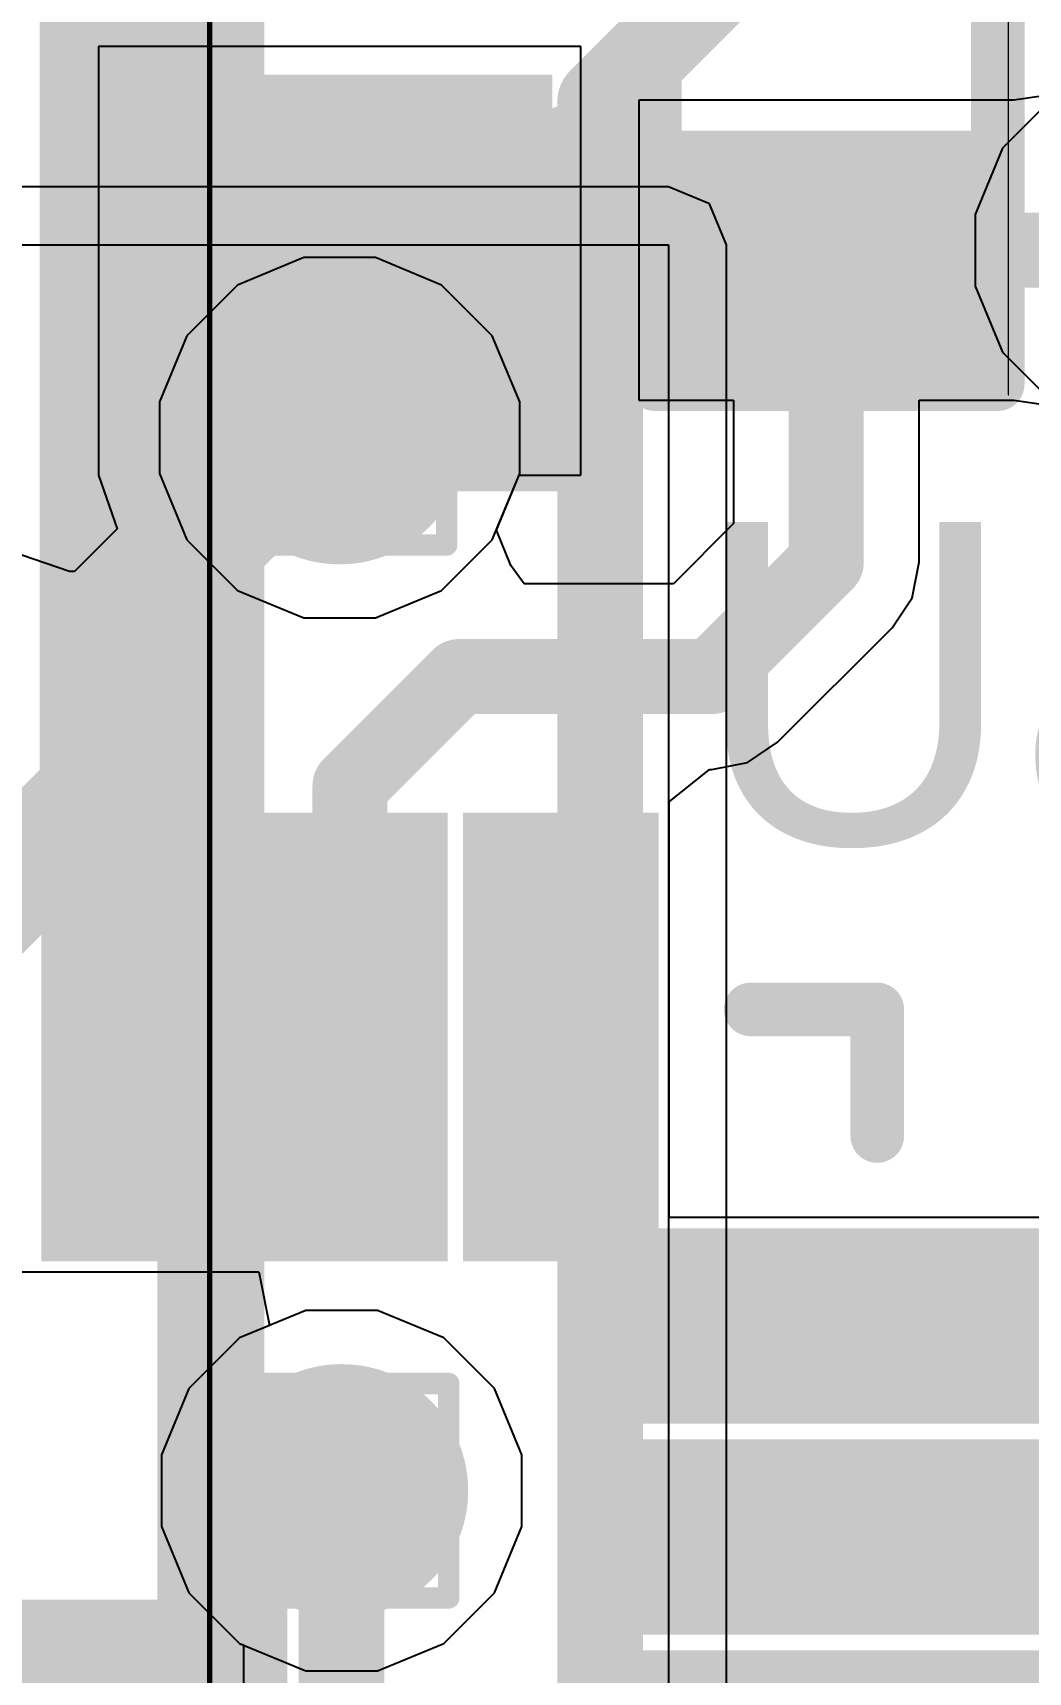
# Model space of a CAD drawing. Header units: inches. Extents: x -11 to 5433, y -4 to 5447.
# Drawn here: x 29.178 to 31.538, y 16.492 to 20.378 of the extents above; entities that cross this region are included whole.
import ezdxf

# ---------------------------------------------------------------- set-up
doc = ezdxf.new("R2010")
doc.units = ezdxf.units.IN
for name, color, linetype in [('Bottom Layer', 5, 'Continuous'), ('Drill Drawing', 1, 'Continuous'), ('Ground', 16, 'Continuous'), ('Mechanical 4', 56, 'Continuous'), ('Power', 76, 'Continuous'), ('Top Layer', 1, 'Continuous'), ('Top Overlay', 2, 'Continuous'), ('Top Paste', 8, 'Continuous'), ('Top Solder', 216, 'Continuous'), ('Via Holes', 16, 'Continuous')]:
    doc.layers.add(name, color=color, linetype=linetype)
doc.styles.add('Arial', font='', dxfattribs={"height": 0.2})
doc.styles.get('Arial').set_extended_font_data('Arial')

# ---------------------------------------------------------------- blocks, each defined once
blk = doc.blocks.new('R___0402_5')
at = {"layer": 'Top Layer'}
for points in [[(-0.6985, -0.3175), (-0.6985, 0.3175), (-0.2413, 0.3175), (-0.2413, -0.3175)], [(0.2413, -0.3175), (0.2413, 0.3175), (0.6985, 0.3175), (0.6985, -0.3175)]]:
    blk.add_hatch(color=1, dxfattribs=at).paths.add_polyline_path(points)
at = {"layer": 'Top Paste'}
for points in [[(-0.6985, -0.3175), (-0.6985, 0.3175), (-0.2413, 0.3175), (-0.2413, -0.3175)], [(0.2413, -0.3175), (0.2413, 0.3175), (0.6985, 0.3175), (0.6985, -0.3175)]]:
    blk.add_hatch(color=8, dxfattribs=at).paths.add_polyline_path(points)
at = {"layer": 'Top Solder'}
for points in [[(-0.7535, -0.3725), (-0.7535, 0.3725), (-0.1863, 0.3725), (-0.1863, -0.3725)], [(0.1863, -0.3725), (0.1863, 0.3725), (0.7535, 0.3725), (0.7535, -0.3725)]]:
    blk.add_hatch(color=216, dxfattribs=at).paths.add_polyline_path(points)
at = {"layer": 'Top Overlay'}
for points in [[(-0.7874, 0.4064, 0.127, 0.127, 0), (-0.7874, -0.4064, 0.127, 0.127, 0)], [(-0.7874, 0.4064, 0.127, 0.127, 0), (0.7874, 0.4064, 0.127, 0.127, 0)], [(0.7874, 0.4064, 0.127, 0.127, 0), (0.7874, -0.4064, 0.127, 0.127, 0)], [(-0.7874, -0.4064, 0.127, 0.127, 0), (0.7874, -0.4064, 0.127, 0.127, 0)], [(-0.8128, -0.4318, 0.00323, 0.00323, 0), (0.8128, -0.4318, 0.00323, 0.00323, 0)]]:
    blk.add_lwpolyline(points, format="xyseb", dxfattribs=at)
for points in [[(-0.8191, 0.4064, 0.0635, 0.0635, 1), (-0.7556, 0.4064, 0.0635, 0.0635, 1)], [(-0.8191, 0.4064, 0.0635, 0.0635, 1), (-0.7556, 0.4064, 0.0635, 0.0635, 1)], [(0.7556, 0.4064, 0.0635, 0.0635, 1), (0.8191, 0.4064, 0.0635, 0.0635, 1)], [(0.7556, 0.4064, 0.0635, 0.0635, 1), (0.8191, 0.4064, 0.0635, 0.0635, 1)], [(-0.8191, -0.4064, 0.0635, 0.0635, 1), (-0.7556, -0.4064, 0.0635, 0.0635, 1)], [(-0.8191, -0.4064, 0.0635, 0.0635, 1), (-0.7556, -0.4064, 0.0635, 0.0635, 1)], [(0.7556, -0.4064, 0.0635, 0.0635, 1), (0.8191, -0.4064, 0.0635, 0.0635, 1)], [(0.7556, -0.4064, 0.0635, 0.0635, 1), (0.8191, -0.4064, 0.0635, 0.0635, 1)], [(-0.8136, -0.4318, 0.00161, 0.00161, 1), (-0.812, -0.4318, 0.00161, 0.00161, 1)], [(0.812, -0.4318, 0.00161, 0.00161, 1), (0.8136, -0.4318, 0.00161, 0.00161, 1)]]:
    blk.add_lwpolyline(points, format="xyseb", close=True, dxfattribs=at)
blk = doc.blocks.new('64_VQFN__9_9__45')
at = {"layer": 'Top Layer'}
for points in [[(2.62, 4.865), (2.88, 4.865), (2.88, 4.005), (2.62, 4.005)], [(3.12, 4.865), (3.38, 4.865), (3.38, 4.005), (3.12, 4.005)], [(3.62, 4.865), (3.88, 4.865), (3.88, 4.005), (3.62, 4.005)], [(4.005, 3.88), (4.865, 3.88), (4.865, 3.62), (4.005, 3.62)], [(4.005, 3.38), (4.865, 3.38), (4.865, 3.12), (4.005, 3.12)], [(-3, 3), (3, 3), (3, -3), (-3, -3)]]:
    blk.add_hatch(color=1, dxfattribs=at).paths.add_polyline_path(points)
at = {"layer": 'Top Paste'}
for points in [[(2.62, 4.865), (2.88, 4.865), (2.88, 4.005), (2.62, 4.005)], [(3.12, 4.865), (3.38, 4.865), (3.38, 4.005), (3.12, 4.005)], [(3.62, 4.865), (3.88, 4.865), (3.88, 4.005), (3.62, 4.005)], [(4.005, 3.88), (4.865, 3.88), (4.865, 3.62), (4.005, 3.62)], [(4.005, 3.38), (4.865, 3.38), (4.865, 3.12), (4.005, 3.12)]]:
    blk.add_hatch(color=8, dxfattribs=at).paths.add_polyline_path(points)
at = {"layer": 'Top Solder'}
for points in [[(2.5184, 4.9666), (2.9816, 4.9666), (2.9816, 3.9034), (2.5184, 3.9034)], [(3.0184, 4.9666), (3.4816, 4.9666), (3.4816, 3.9034), (3.0184, 3.9034)], [(3.5184, 4.9666), (3.9816, 4.9666), (3.9816, 3.9034), (3.5184, 3.9034)], [(3.9034, 3.9816), (4.9666, 3.9816), (4.9666, 3.5184), (3.9034, 3.5184)], [(3.9034, 3.4816), (4.9666, 3.4816), (4.9666, 3.0184), (3.9034, 3.0184)], [(-3.1016, 3.1016), (3.1016, 3.1016), (3.1016, -3.1016), (-3.1016, -3.1016)], [(3.9034, 2.9816), (4.9666, 2.9816), (4.9666, 2.5184), (3.9034, 2.5184)]]:
    blk.add_hatch(color=216, dxfattribs=at).paths.add_polyline_path(points)
at = {"layer": 'Top Overlay'}
for points in [[(4.2, 4.5, 0.127, 0.127, 0), (4.5, 4.5, 0.127, 0.127, 0)], [(4.5, 4.2, 0.127, 0.127, 0), (4.5, 4.5, 0.127, 0.127, 0)]]:
    blk.add_lwpolyline(points, format="xyseb", dxfattribs=at)
for points in [[(4.1682, 4.5, 0.0635, 0.0635, 1), (4.2317, 4.5, 0.0635, 0.0635, 1)], [(4.4683, 4.5, 0.0635, 0.0635, 1), (4.5318, 4.5, 0.0635, 0.0635, 1)], [(4.4683, 4.5, 0.0635, 0.0635, 1), (4.5318, 4.5, 0.0635, 0.0635, 1)], [(4.4683, 4.2, 0.0635, 0.0635, 1), (4.5318, 4.2, 0.0635, 0.0635, 1)]]:
    blk.add_lwpolyline(points, format="xyseb", close=True, dxfattribs=at)
blk = doc.blocks.new('C___0603_180')
at = {"layer": 'Top Layer'}
for points in [[(-0.381, 0.4445), (-0.381, -0.4445), (-1.143, -0.4445), (-1.143, 0.4445)], [(1.143, 0.4445), (1.143, -0.4445), (0.381, -0.4445), (0.381, 0.4445)]]:
    blk.add_hatch(color=1, dxfattribs=at).paths.add_polyline_path(points)
at = {"layer": 'Top Paste'}
for points in [[(-0.381, 0.4445), (-0.381, -0.4445), (-1.143, -0.4445), (-1.143, 0.4445)], [(1.143, 0.4445), (1.143, -0.4445), (0.381, -0.4445), (0.381, 0.4445)]]:
    blk.add_hatch(color=8, dxfattribs=at).paths.add_polyline_path(points)
at = {"layer": 'Top Solder'}
for points in [[(-0.321, 0.5045), (-0.321, -0.5045), (-1.203, -0.5045), (-1.203, 0.5045)], [(1.203, 0.5045), (1.203, -0.5045), (0.321, -0.5045), (0.321, 0.5045)]]:
    blk.add_hatch(color=216, dxfattribs=at).paths.add_polyline_path(points)
at = {"layer": 'Top Overlay'}
for points in [[(-0.4572, 0.5334, 0.127, 0.127, 0), (-1.2446, 0.5334, 0.127, 0.127, 0)], [(-1.2446, -0.5334, 0.127, 0.127, 0), (-1.2446, 0.5334, 0.127, 0.127, 0)], [(1.2446, 0.5334, 0.127, 0.127, 0), (0.4572, 0.5334, 0.127, 0.127, 0)], [(1.2446, -0.5334, 0.127, 0.127, 0), (1.2446, 0.5334, 0.127, 0.127, 0)], [(-0.4572, -0.5334, 0.127, 0.127, 0), (-1.2446, -0.5334, 0.127, 0.127, 0)], [(1.2446, -0.5334, 0.127, 0.127, 0), (0.4572, -0.5334, 0.127, 0.127, 0)]]:
    blk.add_lwpolyline(points, format="xyseb", dxfattribs=at)
for points in [[(-1.2764, 0.5334, 0.0635, 0.0635, 1), (-1.2128, 0.5334, 0.0635, 0.0635, 1)], [(-1.2764, 0.5334, 0.0635, 0.0635, 1), (-1.2128, 0.5334, 0.0635, 0.0635, 1)], [(-0.4889, 0.5334, 0.0635, 0.0635, 1), (-0.4254, 0.5334, 0.0635, 0.0635, 1)], [(0.4254, 0.5334, 0.0635, 0.0635, 1), (0.4889, 0.5334, 0.0635, 0.0635, 1)], [(1.2128, 0.5334, 0.0635, 0.0635, 1), (1.2764, 0.5334, 0.0635, 0.0635, 1)], [(1.2128, 0.5334, 0.0635, 0.0635, 1), (1.2764, 0.5334, 0.0635, 0.0635, 1)], [(-1.2764, -0.5334, 0.0635, 0.0635, 1), (-1.2128, -0.5334, 0.0635, 0.0635, 1)], [(-1.2764, -0.5334, 0.0635, 0.0635, 1), (-1.2128, -0.5334, 0.0635, 0.0635, 1)], [(-0.4889, -0.5334, 0.0635, 0.0635, 1), (-0.4254, -0.5334, 0.0635, 0.0635, 1)], [(0.4254, -0.5334, 0.0635, 0.0635, 1), (0.4889, -0.5334, 0.0635, 0.0635, 1)], [(1.2128, -0.5334, 0.0635, 0.0635, 1), (1.2764, -0.5334, 0.0635, 0.0635, 1)], [(1.2128, -0.5334, 0.0635, 0.0635, 1), (1.2764, -0.5334, 0.0635, 0.0635, 1)]]:
    blk.add_lwpolyline(points, format="xyseb", close=True, dxfattribs=at)

msp = doc.modelspace()

# ---------------------------------------------------------------- hatches: boundary and pattern name
at = {"layer": 'Bottom Layer'}
h = msp.add_hatch(color=5, dxfattribs=at)
edge = h.paths.add_edge_path()
edge.add_arc((29.9051, 19.4178), 0.3, 0, 360)
h = msp.add_hatch(color=5, dxfattribs=at)
edge = h.paths.add_edge_path()
edge.add_arc((29.9099, 16.9226), 0.3, 0, 360)
at = {"layer": 'Ground'}
h = msp.add_hatch(color=16, dxfattribs=at)
edge = h.paths.add_edge_path()
edge.add_arc((29.9051, 19.4178), 0.3, 0, 360)
h = msp.add_hatch(color=16, dxfattribs=at)
edge = h.paths.add_edge_path()
edge.add_arc((29.9099, 16.9226), 0.3, 0, 360)
at = {"layer": 'Power'}
h = msp.add_hatch(color=76, dxfattribs=at)
edge = h.paths.add_edge_path()
edge.add_arc((29.9051, 19.4178), 0.3, 0, 360)
h = msp.add_hatch(color=76, dxfattribs=at)
edge = h.paths.add_edge_path()
edge.add_arc((29.9099, 16.9226), 0.3, 0, 360)
at = {"layer": 'Top Layer'}
h = msp.add_hatch(color=1, dxfattribs=at)
edge = h.paths.add_edge_path()
edge.add_arc((29.9051, 19.4178), 0.3, 0, 360)
h = msp.add_hatch(color=1, dxfattribs=at)
edge = h.paths.add_edge_path()
edge.add_arc((29.9099, 16.9226), 0.3, 0, 360)
at = {"layer": 'Via Holes'}
h = msp.add_hatch(color=7, dxfattribs=at)
edge = h.paths.add_edge_path()
edge.add_arc((29.9051, 19.4178), 0.15, 0, 360)
h = msp.add_hatch(color=7, dxfattribs=at)
edge = h.paths.add_edge_path()
edge.add_arc((29.9099, 16.9226), 0.15, 0, 360)

# ---------------------------------------------------------------- linework, layer by layer
at = {"layer": 'Bottom Layer'}
for points in [[(29.3339, 18.573, 0.2794, 0.2794, 0), (29.3339, 27.0721, 0.2794, 0.2794, 0)], [(30.5229, 20.2153, 0.2032, 0.2032, 0), (31.6992, 21.3915, 0.2032, 0.2032, 0)], [(30.5229, 14.8553, 0.2032, 0.2032, 0), (30.5229, 20.2153, 0.2032, 0.2032, 0)], [(28.4082, 17.6473, 0.2794, 0.2794, 0), (29.3339, 18.573, 0.2794, 0.2794, 0)], [(29.9099, 15.8173, 0.2032, 0.2032, 0), (29.9099, 16.9226, 0.2032, 0.2032, 0)]]:
    msp.add_lwpolyline(points, format="xyseb", dxfattribs=at)
for points in [[(30.4721, 20.2153, 0.1016, 0.1016, 1), (30.5737, 20.2153, 0.1016, 0.1016, 1)], [(30.4721, 20.2153, 0.1016, 0.1016, 1), (30.5737, 20.2153, 0.1016, 0.1016, 1)], [(29.2641, 18.573, 0.1397, 0.1397, 1), (29.4038, 18.573, 0.1397, 0.1397, 1)], [(29.2641, 18.573, 0.1397, 0.1397, 1), (29.4038, 18.573, 0.1397, 0.1397, 1)], [(29.8591, 16.9226, 0.1016, 0.1016, 1), (29.9607, 16.9226, 0.1016, 0.1016, 1)]]:
    msp.add_lwpolyline(points, format="xyseb", close=True, dxfattribs=at)
at = {"layer": 'Drill Drawing'}
for points in [[(29.6511, 19.6718, 0.0508, 0.0508, 0), (30.1591, 19.6718, 0.0508, 0.0508, 0)], [(29.6511, 19.1638, 0.0508, 0.0508, 0), (29.6511, 19.6718, 0.0508, 0.0508, 0)], [(30.1591, 19.1638, 0.0508, 0.0508, 0), (30.1591, 19.6718, 0.0508, 0.0508, 0)], [(29.7527, 19.5702, 0.0508, 0.0508, 0), (30.0575, 19.5702, 0.0508, 0.0508, 0)], [(29.7527, 19.2654, 0.0508, 0.0508, 0), (29.7527, 19.5702, 0.0508, 0.0508, 0)], [(30.0575, 19.2654, 0.0508, 0.0508, 0), (30.0575, 19.5702, 0.0508, 0.0508, 0)], [(29.7527, 19.2654, 0.0508, 0.0508, 0), (30.0575, 19.2654, 0.0508, 0.0508, 0)], [(29.6511, 19.1638, 0.0508, 0.0508, 0), (30.1591, 19.1638, 0.0508, 0.0508, 0)], [(29.6559, 17.1766, 0.0508, 0.0508, 0), (30.1639, 17.1766, 0.0508, 0.0508, 0)], [(29.6559, 16.6686, 0.0508, 0.0508, 0), (29.6559, 17.1766, 0.0508, 0.0508, 0)], [(30.1639, 16.6686, 0.0508, 0.0508, 0), (30.1639, 17.1766, 0.0508, 0.0508, 0)], [(29.7575, 17.075, 0.0508, 0.0508, 0), (30.0623, 17.075, 0.0508, 0.0508, 0)], [(29.7575, 16.7702, 0.0508, 0.0508, 0), (29.7575, 17.075, 0.0508, 0.0508, 0)], [(30.0623, 16.7702, 0.0508, 0.0508, 0), (30.0623, 17.075, 0.0508, 0.0508, 0)], [(29.7575, 16.7702, 0.0508, 0.0508, 0), (30.0623, 16.7702, 0.0508, 0.0508, 0)], [(29.6559, 16.6686, 0.0508, 0.0508, 0), (30.1639, 16.6686, 0.0508, 0.0508, 0)]]:
    msp.add_lwpolyline(points, format="xyseb", dxfattribs=at)
for points in [[(29.6384, 19.6718, 0.0254, 0.0254, 1), (29.6638, 19.6718, 0.0254, 0.0254, 1)], [(29.6384, 19.6718, 0.0254, 0.0254, 1), (29.6638, 19.6718, 0.0254, 0.0254, 1)], [(30.1464, 19.6718, 0.0254, 0.0254, 1), (30.1718, 19.6718, 0.0254, 0.0254, 1)], [(30.1464, 19.6718, 0.0254, 0.0254, 1), (30.1718, 19.6718, 0.0254, 0.0254, 1)], [(29.74, 19.5702, 0.0254, 0.0254, 1), (29.7654, 19.5702, 0.0254, 0.0254, 1)], [(29.74, 19.5702, 0.0254, 0.0254, 1), (29.7654, 19.5702, 0.0254, 0.0254, 1)], [(30.0448, 19.5702, 0.0254, 0.0254, 1), (30.0702, 19.5702, 0.0254, 0.0254, 1)], [(30.0448, 19.5702, 0.0254, 0.0254, 1), (30.0702, 19.5702, 0.0254, 0.0254, 1)], [(29.74, 19.2654, 0.0254, 0.0254, 1), (29.7654, 19.2654, 0.0254, 0.0254, 1)], [(29.74, 19.2654, 0.0254, 0.0254, 1), (29.7654, 19.2654, 0.0254, 0.0254, 1)], [(30.0448, 19.2654, 0.0254, 0.0254, 1), (30.0702, 19.2654, 0.0254, 0.0254, 1)], [(30.0448, 19.2654, 0.0254, 0.0254, 1), (30.0702, 19.2654, 0.0254, 0.0254, 1)], [(29.6384, 19.1638, 0.0254, 0.0254, 1), (29.6638, 19.1638, 0.0254, 0.0254, 1)], [(29.6384, 19.1638, 0.0254, 0.0254, 1), (29.6638, 19.1638, 0.0254, 0.0254, 1)], [(30.1464, 19.1638, 0.0254, 0.0254, 1), (30.1718, 19.1638, 0.0254, 0.0254, 1)], [(30.1464, 19.1638, 0.0254, 0.0254, 1), (30.1718, 19.1638, 0.0254, 0.0254, 1)], [(29.6432, 17.1766, 0.0254, 0.0254, 1), (29.6686, 17.1766, 0.0254, 0.0254, 1)], [(29.6432, 17.1766, 0.0254, 0.0254, 1), (29.6686, 17.1766, 0.0254, 0.0254, 1)], [(30.1512, 17.1766, 0.0254, 0.0254, 1), (30.1766, 17.1766, 0.0254, 0.0254, 1)], [(30.1512, 17.1766, 0.0254, 0.0254, 1), (30.1766, 17.1766, 0.0254, 0.0254, 1)], [(29.7448, 17.075, 0.0254, 0.0254, 1), (29.7702, 17.075, 0.0254, 0.0254, 1)], [(29.7448, 17.075, 0.0254, 0.0254, 1), (29.7702, 17.075, 0.0254, 0.0254, 1)], [(30.0496, 17.075, 0.0254, 0.0254, 1), (30.075, 17.075, 0.0254, 0.0254, 1)], [(30.0496, 17.075, 0.0254, 0.0254, 1), (30.075, 17.075, 0.0254, 0.0254, 1)], [(29.7448, 16.7702, 0.0254, 0.0254, 1), (29.7702, 16.7702, 0.0254, 0.0254, 1)], [(29.7448, 16.7702, 0.0254, 0.0254, 1), (29.7702, 16.7702, 0.0254, 0.0254, 1)], [(30.0496, 16.7702, 0.0254, 0.0254, 1), (30.075, 16.7702, 0.0254, 0.0254, 1)], [(30.0496, 16.7702, 0.0254, 0.0254, 1), (30.075, 16.7702, 0.0254, 0.0254, 1)], [(29.6432, 16.6686, 0.0254, 0.0254, 1), (29.6686, 16.6686, 0.0254, 0.0254, 1)], [(29.6432, 16.6686, 0.0254, 0.0254, 1), (29.6686, 16.6686, 0.0254, 0.0254, 1)], [(30.1512, 16.6686, 0.0254, 0.0254, 1), (30.1766, 16.6686, 0.0254, 0.0254, 1)], [(30.1512, 16.6686, 0.0254, 0.0254, 1), (30.1766, 16.6686, 0.0254, 0.0254, 1)]]:
    msp.add_lwpolyline(points, format="xyseb", close=True, dxfattribs=at)
at = {"layer": 'Ground'}
for p, q in [((31.5968, 20.2242), (31.4767, 20.1041)), ((31.4767, 20.1041), (31.4117, 19.9472)), ((31.4117, 19.9472), (31.4117, 19.7773)), ((29.8202, 19.8448), (29.6633, 19.7797)), ((29.9901, 19.8448), (29.8202, 19.8448)), ((30.147, 19.7797), (29.9901, 19.8448)), ((29.6633, 19.7797), (29.5431, 19.6596)), ((30.2671, 19.6596), (30.147, 19.7797)), ((31.4117, 19.7773), (31.4767, 19.6204)), ((29.5431, 19.6596), (29.4781, 19.5027)), ((30.3321, 19.5027), (30.2671, 19.6596)), ((31.4767, 19.6204), (31.5968, 19.5003)), ((29.4781, 19.5027), (29.4781, 19.3328)), ((30.3321, 19.3328), (30.3321, 19.5027)), ((29.4781, 19.3328), (29.5431, 19.1759)), ((30.2671, 19.1759), (30.3321, 19.3328)), ((29.5431, 19.1759), (29.6633, 19.0558)), ((30.147, 19.0558), (30.2671, 19.1759)), ((29.6633, 19.0558), (29.8202, 18.9908)), ((29.9901, 18.9908), (30.147, 19.0558)), ((29.8202, 18.9908), (29.9901, 18.9908)), ((29.825, 17.3496), (29.6681, 17.2846)), ((29.9949, 17.3496), (29.825, 17.3496)), ((30.1518, 17.2846), (29.9949, 17.3496)), ((29.6681, 17.2846), (29.5479, 17.1645)), ((30.2719, 17.1645), (30.1518, 17.2846)), ((29.5479, 17.1645), (29.4829, 17.0076)), ((30.3369, 17.0076), (30.2719, 17.1645)), ((29.4829, 17.0076), (29.4829, 16.8377)), ((30.3369, 16.8377), (30.3369, 17.0076)), ((29.4829, 16.8377), (29.5479, 16.6808)), ((30.2719, 16.6808), (30.3369, 16.8377)), ((29.5479, 16.6808), (29.6681, 16.5606)), ((30.1518, 16.5606), (30.2719, 16.6808)), ((29.6681, 16.5606), (29.825, 16.4956)), ((29.9949, 16.4956), (30.1518, 16.5606)), ((29.825, 16.4956), (29.9949, 16.4956))]:
    msp.add_line(p, q, dxfattribs=at)
at = {"layer": 'Mechanical 4'}
for points in [[(29.6, 12.55, 0.254, 0.254, 0), (29.6, 27.45, 0.254, 0.254, 0)], [(29.5972, 12.545, 0.0127, 0.0127, 0), (29.5972, 27.445, 0.0127, 0.0127, 0)]]:
    msp.add_lwpolyline(points, format="xyseb", dxfattribs=at)
at = {"layer": 'Power'}
for p, q in [((31.5968, 20.2242), (31.4767, 20.1041)), ((31.4767, 20.1041), (31.4117, 19.9472)), ((30.6846, 20.0124), (28.8767, 20.0124)), ((30.7818, 19.9722), (30.6846, 20.0124)), ((30.8221, 19.875), (30.7818, 19.9722)), ((31.4117, 19.9472), (31.4117, 19.7773)), ((28.8767, 19.875), (30.6846, 19.875)), ((30.6846, 19.875), (30.6846, 7.401)), ((30.8221, 7.401), (30.8221, 19.875)), ((31.4117, 19.7773), (31.4767, 19.6204)), ((31.4767, 19.6204), (31.5968, 19.5003)), ((29.825, 17.3496), (29.6681, 17.2846)), ((29.9949, 17.3496), (29.825, 17.3496)), ((30.1518, 17.2846), (29.9949, 17.3496)), ((29.6681, 17.2846), (29.5479, 17.1645)), ((30.2719, 17.1645), (30.1518, 17.2846)), ((29.5479, 17.1645), (29.4829, 17.0076)), ((30.3369, 17.0076), (30.2719, 17.1645)), ((29.4829, 17.0076), (29.4829, 16.8377)), ((30.3369, 16.8377), (30.3369, 17.0076)), ((29.4829, 16.8377), (29.5479, 16.6808)), ((30.2719, 16.6808), (30.3369, 16.8377)), ((29.5479, 16.6808), (29.6681, 16.5606)), ((30.1518, 16.5606), (30.2719, 16.6808)), ((29.6681, 16.5606), (29.825, 16.4956)), ((29.9949, 16.4956), (30.1518, 16.5606)), ((29.825, 16.4956), (29.9949, 16.4956))]:
    msp.add_line(p, q, dxfattribs=at)
at = {"layer": 'Top Layer'}
for p, q in [((30.4766, 20.3449), (29.3336, 20.3449)), ((29.3336, 20.3449), (29.3336, 19.3289)), ((30.4766, 19.3289), (30.4766, 20.3449)), ((31.5034, 20.2179), (30.6144, 20.2179)), ((30.6144, 20.2179), (30.6144, 19.5067)), ((31.6232, 20.2352), (31.5034, 20.2179)), ((31.5034, 20.2179), (31.5034, 20.2179)), ((31.5034, 20.2179), (31.5034, 20.2179)), ((30.6144, 19.5067), (30.8388, 19.5067)), ((30.8388, 19.5067), (30.8388, 19.2143)), ((31.279, 19.1231), (31.279, 19.5067)), ((31.279, 19.5067), (31.5034, 19.5067)), ((31.5034, 19.5067), (31.5034, 19.5067)), ((31.5034, 19.5067), (31.6232, 19.4893)), ((29.3336, 19.3289), (29.3336, 19.3289)), ((29.3336, 19.3289), (29.3779, 19.2019)), ((30.2767, 19.199), (30.3305, 19.3289)), ((30.3305, 19.3289), (30.4766, 19.3289)), ((29.3779, 19.2019), (29.2768, 19.1007)), ((30.3113, 19.1153), (30.2767, 19.199)), ((30.8388, 19.2143), (30.6966, 19.072)), ((29.2648, 19.1011), (29.1498, 19.1406)), ((30.3429, 19.072), (30.3113, 19.1153)), ((31.2623, 19.0388), (31.279, 19.1231)), ((29.2768, 19.1007), (29.2648, 19.1011)), ((30.6966, 19.072), (30.3429, 19.072)), ((31.2146, 18.9674), (31.2623, 19.0388)), ((30.9434, 18.6963), (31.2146, 18.9674)), ((30.872, 18.6485), (30.9434, 18.6963)), ((30.7877, 18.6318), (30.872, 18.6485)), ((30.6866, 18.5551), (30.7819, 18.6318)), ((30.7819, 18.6318), (30.7877, 18.6318)), ((30.6866, 17.5701), (30.6866, 18.5551)), ((31.6716, 17.5701), (30.6866, 17.5701)), ((29.0359, 17.4411), (29.7139, 17.4411)), ((29.7139, 17.4411), (29.7391, 17.3141)), ((29.7391, 17.3141), (29.6681, 17.2846)), ((29.6681, 17.2846), (29.5479, 17.1645)), ((29.5479, 17.1645), (29.4829, 17.0076)), ((29.4829, 17.0076), (29.4829, 16.8377)), ((29.4829, 16.8377), (29.5479, 16.6808)), ((29.5479, 16.6808), (29.6681, 16.5606)), ((29.6681, 16.5606), (29.6769, 16.557)), ((29.6769, 16.557), (29.6769, 15.5815))]:
    msp.add_line(p, q, dxfattribs=at)
for points in [[(31.0589, 19.8623, 0.1778, 0.1778, 0), (31.8387, 19.8623, 0.1778, 0.1778, 0)], [(31.0589, 19.1231, 0.1778, 0.1778, 0), (31.0589, 19.8623, 0.1778, 0.1778, 0)], [(29.9051, 19.4178, 0.1778, 0.1778, 0), (29.9051, 19.8369, 0.1778, 0.1778, 0)], [(29.4296, 18.9423, 0.1778, 0.1778, 0), (29.9051, 19.4178, 0.1778, 0.1778, 0)], [(30.7877, 18.8519, 0.1778, 0.1778, 0), (31.0589, 19.1231, 0.1778, 0.1778, 0)], [(29.4296, 17.9981, 0.1778, 0.1778, 0), (29.4296, 18.9423, 0.1778, 0.1778, 0)], [(29.9296, 18.593, 0.1778, 0.1778, 0), (30.1885, 18.8519, 0.1778, 0.1778, 0)], [(30.1885, 18.8519, 0.1778, 0.1778, 0), (30.7877, 18.8519, 0.1778, 0.1778, 0)], [(29.9296, 17.9981, 0.1778, 0.1778, 0), (29.9296, 18.593, 0.1778, 0.1778, 0)], [(31.1146, 17.3131, 0.1778, 0.1778, 0), (32.6312, 17.3131, 0.1778, 0.1778, 0)], [(29.9099, 15.5815, 0.2032, 0.2032, 0), (29.9099, 16.9226, 0.2032, 0.2032, 0)]]:
    msp.add_lwpolyline(points, format="xyseb", dxfattribs=at)
for points in [[(31.0145, 19.8623, 0.0889, 0.0889, 1), (31.1034, 19.8623, 0.0889, 0.0889, 1)], [(31.0145, 19.8623, 0.0889, 0.0889, 1), (31.1034, 19.8623, 0.0889, 0.0889, 1)], [(29.8607, 19.8369, 0.0889, 0.0889, 1), (29.9496, 19.8369, 0.0889, 0.0889, 1)], [(29.8607, 19.4178, 0.0889, 0.0889, 1), (29.9496, 19.4178, 0.0889, 0.0889, 1)], [(29.8607, 19.4178, 0.0889, 0.0889, 1), (29.9496, 19.4178, 0.0889, 0.0889, 1)], [(31.0145, 19.1231, 0.0889, 0.0889, 1), (31.1034, 19.1231, 0.0889, 0.0889, 1)], [(31.0145, 19.1231, 0.0889, 0.0889, 1), (31.1034, 19.1231, 0.0889, 0.0889, 1)], [(29.3852, 18.9423, 0.0889, 0.0889, 1), (29.4741, 18.9423, 0.0889, 0.0889, 1)], [(29.3852, 18.9423, 0.0889, 0.0889, 1), (29.4741, 18.9423, 0.0889, 0.0889, 1)], [(30.1441, 18.8519, 0.0889, 0.0889, 1), (30.233, 18.8519, 0.0889, 0.0889, 1)], [(30.1441, 18.8519, 0.0889, 0.0889, 1), (30.233, 18.8519, 0.0889, 0.0889, 1)], [(30.7433, 18.8519, 0.0889, 0.0889, 1), (30.8322, 18.8519, 0.0889, 0.0889, 1)], [(30.7433, 18.8519, 0.0889, 0.0889, 1), (30.8322, 18.8519, 0.0889, 0.0889, 1)], [(29.8852, 18.593, 0.0889, 0.0889, 1), (29.9741, 18.593, 0.0889, 0.0889, 1)], [(29.8852, 18.593, 0.0889, 0.0889, 1), (29.9741, 18.593, 0.0889, 0.0889, 1)], [(29.3852, 17.9981, 0.0889, 0.0889, 1), (29.4741, 17.9981, 0.0889, 0.0889, 1)], [(29.8852, 17.9981, 0.0889, 0.0889, 1), (29.9741, 17.9981, 0.0889, 0.0889, 1)], [(31.0702, 17.3131, 0.0889, 0.0889, 1), (31.1591, 17.3131, 0.0889, 0.0889, 1)], [(29.8591, 16.9226, 0.1016, 0.1016, 1), (29.9607, 16.9226, 0.1016, 0.1016, 1)]]:
    msp.add_lwpolyline(points, format="xyseb", close=True, dxfattribs=at)

# ---------------------------------------------------------------- block references
for name, p, rotation in [('C___0603_180', (29.9051, 20.5989), 270), ('R___0402_5', (31.0589, 20.3322), 90)]:
    msp.add_blockref(name, p, dxfattribs=dict(rotation=rotation))
msp.add_blockref('64_VQFN__9_9__45', (26.6796, 13.5631))

# ---------------------------------------------------------------- texts
at = {"layer": 'Top Overlay', "style": 'Arial'}
msp.add_text('U8', height=0.762, dxfattribs=at).set_placement((30.7394, 18.4561))

doc.saveas('drawing.dxf')
